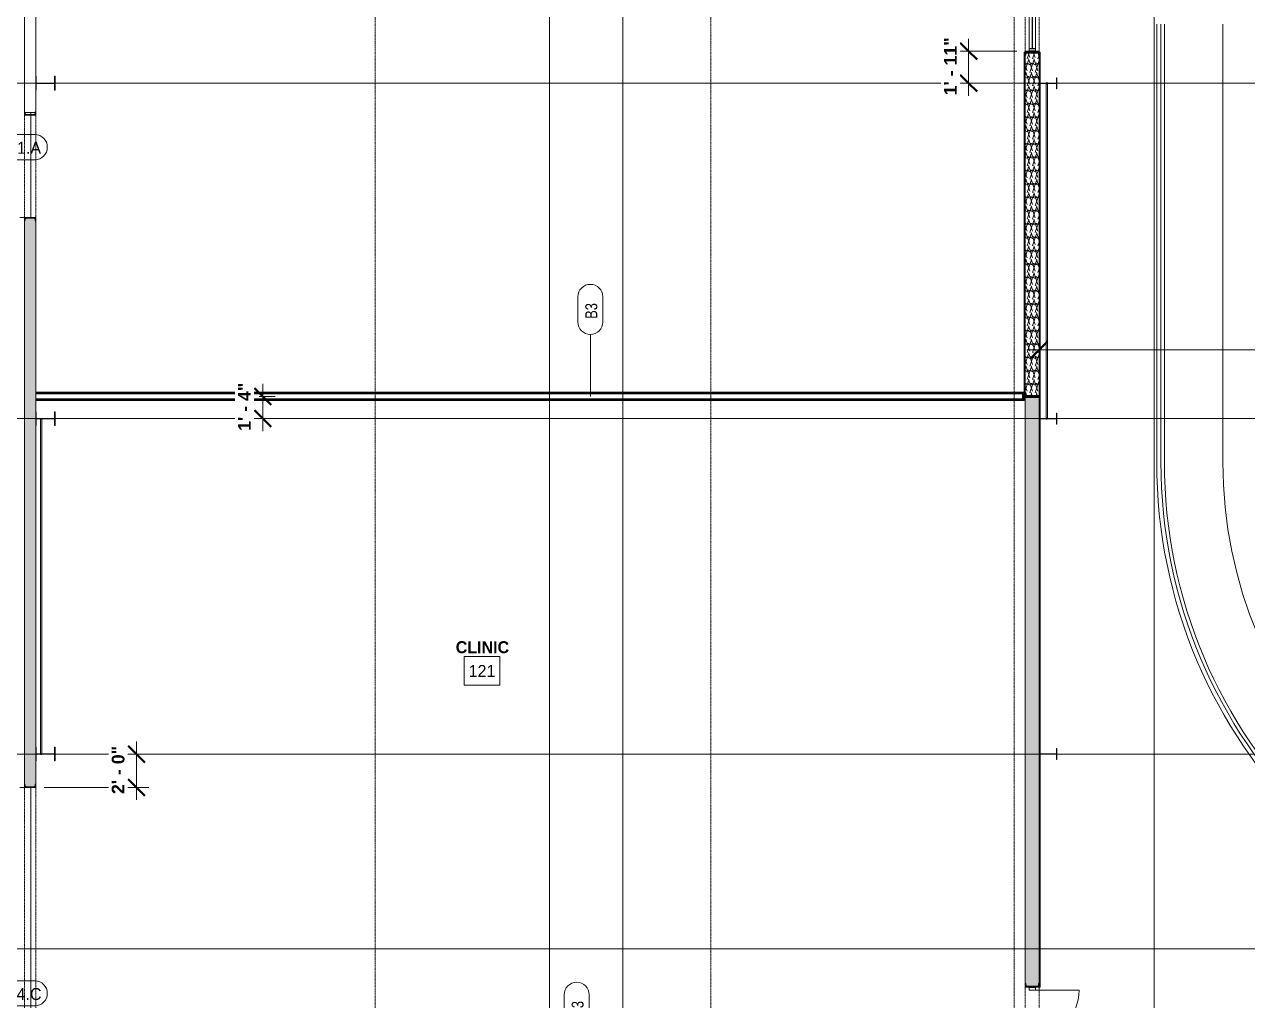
# Model space of a CAD drawing. Header units: inches. Extents: x 21592 to 24810, y -23179 to -20467.
# Drawn here: x 22062 to 22941, y -22286 to -21584 of the extents above; entities that cross this region are included whole.
import ezdxf

# ---------------------------------------------------------------- set-up
doc = ezdxf.new("R2010")
doc.units = ezdxf.units.IN
doc.header["$MEASUREMENT"] = 0
doc.linetypes.add('Grid Line 1_2_', pattern=[0.875, 0.5, -0.125, 0.125, -0.125])
for name, color, linetype, lineweight in [('A-ANNO-DIMS', 211, 'Continuous', 9), ('A-ANNO-DIMS-96', 211, 'Continuous', 9), ('A-AREA-IDEN', 2, 'Continuous', 9), ('A-DOOR', 31, 'Continuous', 20), ('A-DOOR-IDEN', 31, 'Continuous', 9), ('A-FLOR', 192, 'Continuous', 20), ('A-FLOR-HRAL', 11, 'Continuous', 20), ('A-FLOR-OTLN', 90, 'Continuous', 140), ('A-GLAZ-CURT', 52, 'Continuous', 20), ('A-GLAZ-CWMG', 51, 'Continuous', 20), ('A-WALL', 113, 'Continuous', 20), ('A-WALL-IDEN', 211, 'Continuous', 9), ('A-WALL-PATT', 111, 'Continuous', 50), ('G-ANNO-SYMB', 111, 'Continuous', 9), ('I-WALL', 2, 'Continuous', 20), ('L-SITE-WALL', 31, 'Continuous', 20), ('S-BEAM', 12, 'Continuous', 20), ('S-COLS', 52, 'Continuous', 20), ('S-GRID', 1, 'Continuous', 9)]:
    doc.layers.add(name, color=color, linetype=linetype, lineweight=lineweight)
doc.styles.add('Arial_B', font='arialbd.ttf', dxfattribs={"height": 9.132806})
doc.styles.add('Century Gothic', font='GOTHIC.TTF', dxfattribs={"height": 8.622671})
doc.styles.add('Century Gothic_1', font='GOTHIC.TTF', dxfattribs={"width": 0.8, "height": 8.622671})
doc.styles.add('Century Gothic_B', font='GOTHICB.TTF', dxfattribs={"height": 8.616719})
doc.dimstyles.new('OD_Dimension', dxfattribs={"dimscale": 12, "dimtxt": 9, "dimasz": 1, "dimexe": 0.75, "dimexo": 0.5, "dimgap": 0.5, "dimtad": 1, "dimdec": 3, "dimrnd": 0.125, "dimzin": 1, "dimdsep": 46, "dimlunit": 4, "dimtxsty": 'Arial_B', "dimblk1": 'OBLIQUE', "dimblk2": 'OBLIQUE', "dimsah": 1, "dimcen": 0.09, "dimdle": 0.75, "dimazin": 0, "dimtfac": 1, "dimtdec": 4, "dimtix": 1, "dimtmove": 0, "dimatfit": 3, "dimfxl": 1, "dimtvp": 1, "dimtfill": 1, "dimfrac": 2, "dimtolj": 1, "dimtzin": 0, "dimlwd": 13, "dimlwe": 13, "dimarcsym": 2})
doc.dimstyles.new('OD_Dimension_3', dxfattribs={"dimscale": 12, "dimtxt": 9, "dimasz": 1, "dimexe": 0.75, "dimexo": 0.5, "dimgap": 0.5, "dimtad": 1, "dimdec": 3, "dimrnd": 0.125, "dimzin": 1, "dimdsep": 46, "dimlunit": 4, "dimtxsty": 'Arial_B', "dimblk1": 'OBLIQUE', "dimblk2": 'OBLIQUE', "dimsah": 1, "dimcen": 0.09, "dimdle": 0.75, "dimazin": 0, "dimtfac": 1, "dimtdec": 4, "dimtix": 1, "dimtmove": 0, "dimatfit": 3, "dimfxl": 1, "dimtvp": 1, "dimtfill": 1, "dimfrac": 2, "dimtolj": 1, "dimtzin": 0, "dimlwd": 13, "dimlwe": 13, "dimarcsym": 2})
pattern_1 = [(45, (0, 0), (-9.503515, 9.503515), []), (45, (0, 14.4), (-9.503515, 9.503515), [])]
pattern_2 = [(161.57, (0.48, 0.48), (-3.839953776, -1.544e-05), [0, -27.322, 3.034, 0]), (18.43, (-0.48, 0.48), (-3.839953776, 1.544e-05), [0, -27.322, 3.034, 0]), (108.43, (0.48, 0.48), (1.919622, -9.60052459), [9.106, -21.25]), (71.57, (-0.48, 0.48), (1.919622, 9.60052459), [9.106, -21.25])]
pattern_3 = [(0, (0, 0), (30.72, 7.68), [1.267, -21.773, 1.267, -21.773, -122.88]), (0, (0, 0), (30.72, 7.68), [-46.08, 1.267, -44.813, 1.267, -21.773, -53.76]), (0, (0, 0), (30.72, 7.68), [-115.2, 1.267, -14.093, 1.267, -37.133]), (120, (11.52, 3.84), (-22.0110751, 22.7643004), [1.267, -21.773, 1.267, -21.773, -122.88]), (120, (11.52, 3.84), (-22.0110751, 22.7643004), [-46.08, 1.267, -44.813, 1.267, -21.773, -53.76]), (120, (11.52, 3.84), (-22.0110751, 22.7643004), [-115.2, 1.267, -14.093, 1.267, -37.133]), (240, (15.36, 19.2), (-8.7089249, -30.4443004), [1.267, -21.773, 1.267, -21.773, -122.88]), (240, (15.36, 19.2), (-8.7089249, -30.4443004), [-46.08, 1.267, -44.813, 1.267, -21.773, -53.76]), (240, (15.36, 19.2), (-8.7089249, -30.4443004), [-115.2, 1.267, -14.093, 1.267, -37.133])]

# ---------------------------------------------------------------- blocks, each defined once
blk = doc.blocks.new('Struct_Xcel_Sports Complex_rvt-1-Enlarged First Floor Plan _West_')
at = {"layer": 'A-FLOR', "color": 43, "lineweight": 13}
for p, q in [((22066.14, -21648.87), (22066.14, -21647.23)), ((22066.14, -21722.93), (22066.14, -21649.18)), ((22066.14, -22342.74), (22066.14, -22132.8))]:
    blk.add_line(p, q, dxfattribs=at)
at = {"layer": 'L-SITE-WALL', "color": 43, "lineweight": 13}
for p, q in [((22066.14, -21647.23), (22066.14, -21648.87)), ((22066.14, -21649.18), (22066.14, -21722.93)), ((22066.14, -22132.8), (22066.14, -22342.74))]:
    blk.add_line(p, q, dxfattribs=at)
blk = doc.blocks.new('Top Rail Type - Top Rail_Internal_-939601-Enlarged First Floor Plan _West_')
at = {"layer": 'A-FLOR-HRAL', "color": 43, "lineweight": 13}
for p, q in [((22875.87, -21898.78), (22875.87, -21583.81)), ((22878.91, -21898.78), (22878.91, -21583.81))]:
    blk.add_line(p, q, dxfattribs=at)
for radius in [365.52, 362.48]:
    blk.add_arc((23241.39, -21898.78), radius, 180, 270, dxfattribs=at)
blk = doc.blocks.new('Girt_C - 8_D-1405510-Enlarged First Floor Plan _West_')
at = {"layer": 'S-BEAM', "color": 43, "lineweight": 13}
for p, q in [((22061.64, -21143.68), (22061.64, -21646.84)), ((22069.64, -21380.05), (22069.64, -21148.8)), ((22069.64, -21621.3), (22069.64, -21390.05)), ((22069.64, -21646.84), (22069.64, -21631.3)), ((22069.25, -21647.23), (22062.03, -21647.23))]:
    blk.add_line(p, q, dxfattribs=at)
blk = doc.blocks.new('Door_Single_Storefront - one-1371407-Enlarged First Floor Plan _West_')
at = {"layer": 'A-DOOR', "color": 43, "lineweight": 13}
blk.add_line((-17.21875, 34.4375), (-17.21875, 0), dxfattribs=at)
blk.add_arc((-17.21875, 0), 34.4375, 360, 90, dxfattribs=at)
blk = doc.blocks.new('Rectangular Mullion - Interior 1_75_ x 4_5_-1220297-Enlarged First Floor Plan _West_')
at = {"layer": 'A-GLAZ-CWMG', "color": 7}
for p, q in [((-1.75, 3), (0, 3)), ((-1.75, -1.5), (-1.75, 3)), ((0, 3), (0, -1.5)), ((0, -1.5), (-1.75, -1.5))]:
    blk.add_line(p, q, dxfattribs=at)
blk = doc.blocks.new('Round Bar - 1_-1251515-Enlarged First Floor Plan _West_')
at = {"layer": 'S-BEAM', "color": 43, "lineweight": 13}
for p, q in [((22796.27, -21748.18), (22796.27, -21867.56)), ((22797.27, -21867.56), (22797.27, -21748.18))]:
    blk.add_line(p, q, dxfattribs=at)
for start_param, end_param in [(0, 3.141593), (3.141593, 6.283185)]:
    blk.add_ellipse((22796.77, -21867.56), major_axis=(0.5, 0), ratio=0.829527, start_param=start_param, end_param=end_param, dxfattribs=at)
blk = doc.blocks.new('Round Bar - 1_-1251605-Enlarged First Floor Plan _West_')
at = {"layer": 'S-BEAM', "color": 43, "lineweight": 13}
for p, q in [((22796.27, -21626.3), (22796.27, -21749.02)), ((22797.27, -21749.02), (22797.27, -21626.3))]:
    blk.add_line(p, q, dxfattribs=at)
for start_param, end_param in [(0, 3.141593), (3.141593, 6.283185)]:
    blk.add_ellipse((22796.77, -21626.3), major_axis=(0.5, 0), ratio=0.836579, start_param=start_param, end_param=end_param, dxfattribs=at)
blk = doc.blocks.new('Round Bar - 1_-1267021-Enlarged First Floor Plan _West_')
at = {"layer": 'S-BEAM', "color": 43, "lineweight": 13}
for p, q in [((22073.14, -21867.69), (22073.14, -21988.94)), ((22074.14, -21988.94), (22074.14, -21867.69))]:
    blk.add_line(p, q, dxfattribs=at)
for centre, start_param, end_param in [((22073.64, -21867.69), 0, 3.141593), ((22073.64, -21867.69), 3.141593, 6.283185), ((22073.64, -22108.84), 3.616844, 5.733719)]:
    blk.add_ellipse(centre, major_axis=(0.5, 0), ratio=0.507473, start_param=start_param, end_param=end_param, dxfattribs=at)
blk = doc.blocks.new('Round Bar - 1_-1267063-Enlarged First Floor Plan _West_')
at = {"layer": 'S-BEAM', "color": 43, "lineweight": 13}
for p, q in [((22073.14, -21987.55), (22073.14, -22108.8)), ((22074.14, -22108.8), (22074.14, -21987.55))]:
    blk.add_line(p, q, dxfattribs=at)
for centre, start_param, end_param in [((22073.64, -21867.65), 1.451587, 1.690005), ((22073.64, -22108.8), 0, 3.141593), ((22073.64, -22108.8), 3.141593, 6.283185)]:
    blk.add_ellipse(centre, major_axis=(0.5, 0), ratio=0.507473, start_param=start_param, end_param=end_param, dxfattribs=at)
blk = doc.blocks.new('System Panel - Interior Glazing-1220293-Enlarged First Floor Plan _West_')
at = {"layer": 'A-GLAZ-CURT', "color": 7}
for p, q in [((17.21875, -0.5625), (-17.21875, -0.5625)), ((-17.21875, -0.5625), (-17.21875, -0.9375)), ((-17.21875, -0.9375), (17.21875, -0.9375)), ((17.21875, -0.9375), (17.21875, -0.5625))]:
    blk.add_line(p, q, dxfattribs=at)
blk = doc.blocks.new('Rectangular Mullion - Interior 1_75_ x 4_5_-1179494-Enlarged First Floor Plan _West_')
at = {"layer": 'A-GLAZ-CWMG', "color": 43, "lineweight": 13}
for p, q in [((24208.58, -22362.3), (24243.02, -22362.3)), ((24208.58, -22366.8), (24243.02, -22366.8))]:
    blk.add_line(p, q, dxfattribs=at)
blk = doc.blocks.new('Rectangular Mullion - Interior 1_75_ x 4_5_-1220290-Enlarged First Floor Plan _West_')
at = {"layer": 'A-GLAZ-CWMG', "color": 7}
for p, q in [((-0.875, 3), (0.875, 3)), ((-0.875, -1.5), (-0.875, 3)), ((0.875, 3), (0.875, -1.5)), ((0.875, -1.5), (-0.875, -1.5))]:
    blk.add_line(p, q, dxfattribs=at)
blk = doc.blocks.new('Rectangular Mullion - Interior 1_75_ x 4_5_-1869799-Enlarged First Floor Plan _West_')
at = {"layer": 'A-GLAZ-CWMG', "color": 7}
for p, q in [((0, 3), (-1.75, 3)), ((-1.75, 3), (-1.75, -1.5)), ((0, -1.5), (0, 3)), ((-1.75, -1.5), (0, -1.5))]:
    blk.add_line(p, q, dxfattribs=at)
blk = doc.blocks.new('Door Tag - Door Tag-4658-Enlarged First Floor Plan _West_')
at = {"layer": 'A-DOOR-IDEN', "color": 153}
for p, q in [((-0.109375, 0.09375), (0.109375, 0.09375)), ((-0.109375, -0.09375), (0.109375, -0.09375))]:
    blk.add_line(p, q, dxfattribs=at)
for centre, start, end in [((-0.109375, 0), 90, 270), ((0.109375, 0), 270, 90)]:
    blk.add_arc(centre, 0.09375, start, end, dxfattribs=at)
blk = doc.blocks.new('DIMBLOCK47-Enlarged First Floor Plan _West_')
at = {"layer": 'A-ANNO-DIMS-96', "lineweight": 50}
for p, q in [((22791.39, -21818), (22797.39, -21812)), ((23282.41, -21818), (23288.41, -21812)), ((22791.39, -21818), (22785.39, -21824)), ((23282.41, -21818), (23276.41, -21824))]:
    blk.add_line(p, q, dxfattribs=at)
at = {"layer": 'A-ANNO-DIMS-96', "lineweight": 13}
for p, q in [((22782.39, -21818), (23282.41, -21818)), ((22791.39, -21815.52), (22791.39, -21827)), ((22791.39, -21818), (22791.39, -21815.52)), ((23282.41, -21815.52), (23282.41, -21827)), ((23282.41, -21818), (23282.41, -21815.52))]:
    blk.add_line(p, q, dxfattribs=at)
at = {"layer": 'A-ANNO-DIMS-96', "color": 0, "lineweight": 13, "insert": (23013.25, -21800.3), "char_height": 9.133, "width": 56.7429, "attachment_point": 1, "line_spacing_factor": 0.938532, "style": 'Arial_B', "bg_fill": 3, "box_fill_scale": 1.25, "bg_fill_color": 0, "bg_fill_transparency": 0}
blk.add_mtext('40\' - 11"', dxfattribs=at)
blk = doc.blocks.new('_Oblique')
at = {"color": 0, "linetype": 'ByBlock', "lineweight": -2}
blk.add_line((-0.5, -0.5), (0.5, 0.5), dxfattribs=at)
blk = doc.blocks.new('Wall Tag - 1_4_-1369832-Enlarged First Floor Plan _West_')
at = {"layer": 'A-WALL-IDEN', "color": 153}
for p, q in [((-0.0822, 0.0968), (0.1053, 0.0968)), ((0.1053, 0.0968), (-0.0822, 0.0968)), ((-0.0822, -0.0907), (0.1053, -0.0907)), ((-0.0822, -0.0907), (0.1053, -0.0907))]:
    blk.add_line(p, q, dxfattribs=at)
for centre, start, end in [((-0.0822, 0.0031), 90, 270), ((-0.0822, 0.0031), 90, 270), ((0.1053, 0.0031), 270, 90), ((0.1053, 0.0031), 270, 90)]:
    blk.add_arc(centre, 0.0937, start, end, dxfattribs=at)
blk = doc.blocks.new('DIMBLOCK62-Enlarged First Floor Plan _West_')
at = {"layer": 'A-ANNO-DIMS-96', "lineweight": 50}
for p, q in [((22232.92, -21851.55), (22226.92, -21845.55)), ((22232.92, -21851.55), (22238.92, -21857.55)), ((22232.92, -21867.55), (22226.92, -21861.55)), ((22232.92, -21867.55), (22238.92, -21873.55))]:
    blk.add_line(p, q, dxfattribs=at)
at = {"layer": 'A-ANNO-DIMS-96', "lineweight": 13}
for p, q in [((22232.92, -21876.55), (22232.92, -21842.55)), ((22230.44, -21851.55), (22241.92, -21851.55)), ((22232.92, -21851.55), (22230.44, -21851.55)), ((22230.44, -21867.55), (22241.92, -21867.55)), ((22232.92, -21867.55), (22230.44, -21867.55))]:
    blk.add_line(p, q, dxfattribs=at)
at = {"layer": 'A-ANNO-DIMS-96', "color": 0, "lineweight": 13, "insert": (22215.22, -21876.34), "char_height": 9.133, "width": 40.2857, "attachment_point": 1, "rotation": 90, "line_spacing_factor": 0.938532, "style": 'Arial_B', "bg_fill": 3, "box_fill_scale": 1.25, "bg_fill_color": 0, "bg_fill_transparency": 0}
blk.add_mtext('1\' - 4"', dxfattribs=at)
blk = doc.blocks.new('DIMBLOCK65-Enlarged First Floor Plan _West_')
at = {"layer": 'A-ANNO-DIMS-96', "lineweight": 50}
for p, q in [((22142.05, -22108.8), (22136.05, -22102.8)), ((22142.05, -22108.8), (22148.05, -22114.8)), ((22142.05, -22132.8), (22136.05, -22126.8)), ((22142.05, -22132.8), (22148.05, -22138.8))]:
    blk.add_line(p, q, dxfattribs=at)
at = {"layer": 'A-ANNO-DIMS-96', "lineweight": 13}
for p, q in [((22142.05, -22141.8), (22142.05, -22099.8)), ((22139.56, -22108.8), (22151.05, -22108.8)), ((22142.05, -22108.8), (22139.56, -22108.8)), ((22075.64, -22132.8), (22151.05, -22132.8)), ((22142.05, -22132.8), (22075.64, -22132.8))]:
    blk.add_line(p, q, dxfattribs=at)
at = {"layer": 'A-ANNO-DIMS-96', "color": 0, "lineweight": 13, "insert": (22124.35, -22137.59), "char_height": 9.133, "width": 40.2857, "attachment_point": 1, "rotation": 90, "line_spacing_factor": 0.938532, "style": 'Arial_B', "bg_fill": 3, "box_fill_scale": 1.25, "bg_fill_color": 0, "bg_fill_transparency": 0}
blk.add_mtext('2\' - 0"', dxfattribs=at)
blk = doc.blocks.new('DIMBLOCK66-Enlarged First Floor Plan _West_')
at = {"layer": 'A-ANNO-DIMS-96', "lineweight": 13}
for p, q in [((22740.64, -21594.3), (22740.64, -21635.3)), ((22775.39, -21603.3), (22731.64, -21603.3)), ((22740.64, -21603.3), (22775.39, -21603.3)), ((22743.13, -21626.3), (22731.64, -21626.3)), ((22740.64, -21626.3), (22743.13, -21626.3))]:
    blk.add_line(p, q, dxfattribs=at)
at = {"layer": 'A-ANNO-DIMS-96', "lineweight": 50}
for p, q in [((22740.64, -21603.3), (22734.64, -21597.3)), ((22740.64, -21603.3), (22746.64, -21609.3)), ((22740.64, -21626.3), (22734.64, -21620.3)), ((22740.64, -21626.3), (22746.64, -21632.3))]:
    blk.add_line(p, q, dxfattribs=at)
at = {"layer": 'A-ANNO-DIMS-96', "color": 0, "lineweight": 13, "insert": (22722.94, -21635.02), "char_height": 9.133, "width": 48.5143, "attachment_point": 1, "rotation": 90, "line_spacing_factor": 0.938532, "style": 'Arial_B', "bg_fill": 3, "box_fill_scale": 1.25, "bg_fill_color": 0, "bg_fill_transparency": 0}
blk.add_mtext('1\' - 11"', dxfattribs=at)

msp = doc.modelspace()

# ---------------------------------------------------------------- hatches: boundary and pattern name
at = {"layer": 'A-WALL-PATT', "lineweight": 9}
h = msp.add_hatch(dxfattribs=at)
h.set_pattern_fill('FP_7', color=8, style=0, pattern_type=2)
h.set_pattern_definition(pattern_2)
h.paths.add_polyline_path([(22781.3892, -21850.8028), (22791.3892, -21850.8028), (22791.3892, -21604.6698), (22781.3892, -21604.6698), (22781.3892, -21833.2442)], flags=0)
h = msp.add_hatch(dxfattribs=at)
h.set_pattern_fill('FP_9', color=8, style=0, pattern_type=2)
h.set_pattern_definition([(0, (0, 0), (15.36, 3.84), [1.267, -10.253, 1.267, -10.253, -61.44]), (0, (0, 0), (15.36, 3.84), [-23.04, 1.267, -21.773, 1.267, -10.253, -26.88]), (0, (0, 0), (15.36, 3.84), [-57.6, 1.267, -6.413, 1.267, -17.933]), (120, (5.76, 1.92), (-11.00553755, 11.3821502), [1.267, -10.253, 1.267, -10.253, -61.44]), (120, (5.76, 1.92), (-11.00553755, 11.3821502), [-23.04, 1.267, -21.773, 1.267, -10.253, -26.88]), (120, (5.76, 1.92), (-11.00553755, 11.3821502), [-57.6, 1.267, -6.413, 1.267, -17.933]), (240, (7.68, 9.6), (-4.35446245, -15.2221502), [1.267, -10.253, 1.267, -10.253, -61.44]), (240, (7.68, 9.6), (-4.35446245, -15.2221502), [-23.04, 1.267, -21.773, 1.267, -10.253, -26.88]), (240, (7.68, 9.6), (-4.35446245, -15.2221502), [-57.6, 1.267, -6.413, 1.267, -17.933])])
h.paths.add_polyline_path([(22061.1402, -22132.8028), (22061.6402, -22132.8028), (22061.6402, -21722.9278), (22061.1402, -21722.9278), (22061.1402, -22123.737)], flags=0)
h = msp.add_hatch(dxfattribs=at)
h.set_pattern_fill('FP_7', color=8, style=0, pattern_type=2)
h.set_pattern_definition(pattern_2)
h.paths.add_polyline_path([(22069.6402, -22132.8028), (22069.6402, -21722.9278), (22061.6402, -21722.9278), (22061.6402, -22132.8028)], flags=0)
h = msp.add_hatch(dxfattribs=at)
h.set_pattern_fill('FP_11', color=8, style=0, pattern_type=2)
h.set_pattern_definition(pattern_3)
h.paths.add_polyline_path([(22780.0142, -21849.1778), (22780.6392, -21849.1778), (22780.6392, -21848.5528), (22069.6402, -21848.5528), (22069.6402, -21849.1778), (22755.7471, -21849.1778)], flags=0)
h = msp.add_hatch(dxfattribs=at)
h.set_pattern_fill('FP_11', color=8, style=0, pattern_type=2)
h.set_pattern_definition(pattern_3)
h.paths.add_polyline_path([(22780.6392, -21854.5528), (22780.6392, -21849.1778), (22780.0142, -21849.1778), (22780.0142, -21853.9278), (22069.6402, -21853.9278), (22069.6402, -21854.5528), (22755.7471, -21854.5528)], flags=0)
h = msp.add_hatch(dxfattribs=at)
h.set_pattern_fill('FP_11', color=8, style=0, pattern_type=2)
h.set_pattern_definition(pattern_3)
h.paths.add_polyline_path([(22779.3892, -21849.8028), (22780.0142, -21849.8028), (22780.0142, -21849.1778), (22069.6402, -21849.1778), (22069.6402, -21849.8028), (22755.7471, -21849.8028)], flags=0)
h = msp.add_hatch(dxfattribs=at)
h.set_pattern_fill('FP_11', color=8, style=0, pattern_type=2)
h.set_pattern_definition(pattern_3)
h.paths.add_polyline_path([(22780.0142, -21853.9278), (22780.0142, -21849.8028), (22779.3892, -21849.8028), (22779.3892, -21853.3028), (22069.6402, -21853.3028), (22069.6402, -21853.9278), (22755.7471, -21853.9278)], flags=0)
h = msp.add_hatch(dxfattribs=at)
h.set_pattern_fill('FP_7', color=8, style=0, pattern_type=2)
h.set_pattern_definition(pattern_2)
h.paths.add_polyline_path([(22791.3892, -22359.5528), (22791.3892, -22351.3028), (22781.3892, -22351.3028), (22781.3892, -22359.5528)], flags=0)
h.paths.add_polyline_path([(22781.3892, -22275.8028), (22791.3892, -22275.8028), (22791.3892, -21852.3028), (22781.3892, -21852.3028), (22781.3892, -22259.3003)], flags=0)
at = {"layer": 'S-COLS', "lineweight": 9}
h = msp.add_hatch(dxfattribs=at)
h.set_pattern_fill('FP_6', color=8, style=0, pattern_type=2)
h.set_pattern_definition(pattern_1)
h.paths.add_polyline_path([(22781.3892, -21606.1928), (22781.6975, -21606.0651), (22781.8252, -21605.7568), (22782.1306, -21603.8288), (22790.6479, -21603.8288), (22790.9532, -21605.7568), (22791.0809, -21606.0651), (22791.3892, -21606.1928), (22791.3892, -21603.3028), (22781.3892, -21603.3028)], flags=0)
h = msp.add_hatch(dxfattribs=at)
h.set_pattern_fill('FP_6', color=8, style=0, pattern_type=2)
h.set_pattern_definition(pattern_1)
h.paths.add_polyline_path([(22083.2066, -21631.3028), (22083.6402, -21631.3028), (22083.6402, -21621.3028), (22083.2066, -21621.3028), (22083.2066, -21625.4669), (22083.0041, -21625.9558), (22082.5152, -21626.1583), (22070.7652, -21626.1583), (22070.2763, -21625.9558), (22070.0738, -21625.4669), (22070.0738, -21621.3028), (22069.6402, -21621.3028), (22069.6402, -21631.3028), (22070.0738, -21631.3028), (22070.0738, -21627.1387), (22070.2763, -21626.6498), (22070.7652, -21626.4473), (22082.5152, -21626.4473), (22083.0041, -21626.6498), (22083.2066, -21627.1387)], flags=0)
h = msp.add_hatch(dxfattribs=at)
h.set_pattern_fill('FP_6', color=8, style=0, pattern_type=2)
h.set_pattern_definition(pattern_1)
h.paths.add_polyline_path([(22791.8238, -21630.3028), (22791.8238, -21627.1387), (22792.0263, -21626.6498), (22792.5152, -21626.4473), (22796.2652, -21626.4473), (22796.2829, -21626.262), (22796.3342, -21626.1583), (22792.5152, -21626.1583), (22792.0263, -21625.9558), (22791.8238, -21625.4669), (22791.8238, -21622.3028), (22791.3902, -21622.3028), (22791.3902, -21630.3028)], flags=0)
h.paths.add_polyline_path([(22803.7066, -21630.3028), (22804.1402, -21630.3028), (22804.1402, -21622.3028), (22803.7066, -21622.3028), (22803.7066, -21625.4669), (22803.5041, -21625.9558), (22803.0152, -21626.1583), (22797.1962, -21626.1583), (22797.2652, -21626.3716), (22797.2652, -21626.4473), (22803.0152, -21626.4473), (22803.5041, -21626.6498), (22803.7066, -21627.1387), (22803.7066, -21629.8992)], flags=0)
h = msp.add_hatch(dxfattribs=at)
h.set_pattern_fill('FP_6', color=8, style=0, pattern_type=2)
h.set_pattern_definition(pattern_1)
h.paths.add_polyline_path([(22069.6402, -21649.1778), (22069.6402, -21646.8378), (22069.3645, -21646.952), (22069.2502, -21647.2278), (22068.9894, -21648.8748), (22062.2911, -21648.8748), (22062.0302, -21647.2278), (22061.916, -21646.952), (22061.6402, -21646.8378), (22061.6402, -21649.1778)], flags=0)
h = msp.add_hatch(dxfattribs=at)
h.set_pattern_fill('FP_6', color=8, style=0, pattern_type=2)
h.set_pattern_definition(pattern_1)
h.paths.add_polyline_path([(22061.6402, -21725.2678), (22061.916, -21725.1536), (22062.0302, -21724.8778), (22062.2911, -21723.2308), (22068.9894, -21723.2308), (22069.2502, -21724.8778), (22069.3645, -21725.1536), (22069.6402, -21725.2678), (22069.6402, -21722.9278), (22061.6402, -21722.9278)], flags=0)
h = msp.add_hatch(dxfattribs=at)
h.set_pattern_fill('FP_6', color=8, style=0, pattern_type=2)
h.set_pattern_definition(pattern_1)
h.paths.add_polyline_path([(22070.0738, -21872.5528), (22070.0738, -21868.3887), (22070.2763, -21867.8998), (22070.7652, -21867.6973), (22073.1695, -21867.6577), (22073.2867, -21867.5141), (22073.6402, -21867.4398), (22073.9938, -21867.5141), (22074.1434, -21867.6973), (22082.5152, -21867.6973), (22083.0041, -21867.8998), (22083.2066, -21868.3887), (22083.2066, -21872.5528), (22083.6402, -21872.5528), (22083.6402, -21862.5528), (22083.2066, -21862.5528), (22083.2066, -21866.7169), (22083.0041, -21867.2058), (22082.5152, -21867.4083), (22070.7652, -21867.4083), (22070.2763, -21867.2058), (22070.0738, -21866.7169), (22070.0738, -21862.5528), (22069.6402, -21862.5528), (22069.6402, -21872.5528)], flags=0)
h = msp.add_hatch(dxfattribs=at)
h.set_pattern_fill('FP_6', color=8, style=0, pattern_type=2)
h.set_pattern_definition(pattern_1)
h.paths.add_polyline_path([(22804.1402, -21871.5528), (22804.1402, -21863.5528), (22803.7066, -21863.5528), (22803.7066, -21866.7169), (22803.5041, -21867.2058), (22803.0152, -21867.4083), (22797.2652, -21867.4083), (22797.2286, -21867.6337), (22797.2286, -21867.6973), (22803.0152, -21867.6973), (22803.5041, -21867.8998), (22803.7066, -21868.3887), (22803.7066, -21871.5528)], flags=0)
h.paths.add_polyline_path([(22791.3902, -21871.5528), (22791.8238, -21871.5528), (22791.8238, -21868.3887), (22792.0263, -21867.8998), (22792.5152, -21867.6973), (22796.3336, -21867.6973), (22796.2652, -21867.4871), (22796.2652, -21867.4083), (22792.5152, -21867.4083), (22792.0263, -21867.2058), (22791.8238, -21866.7169), (22791.8238, -21863.5528), (22791.3902, -21863.5528)], flags=0)
h = msp.add_hatch(dxfattribs=at)
h.set_pattern_fill('FP_6', color=8, style=0, pattern_type=2)
h.set_pattern_definition(pattern_1)
h.paths.add_polyline_path([(22070.0738, -22113.8028), (22070.0738, -22109.6387), (22070.2763, -22109.1498), (22070.7652, -22108.9473), (22073.2637, -22108.9473), (22073.1402, -22108.7602), (22073.1402, -22108.6583), (22070.7652, -22108.6583), (22070.2763, -22108.4558), (22070.0738, -22107.9669), (22070.0738, -22103.8028), (22069.6402, -22103.8028), (22069.6402, -22113.8028)], flags=0)
h.paths.add_polyline_path([(22083.2066, -22113.8028), (22083.6402, -22113.8028), (22083.6402, -22103.8028), (22083.2066, -22103.8028), (22083.2066, -22107.9669), (22083.0041, -22108.4558), (22082.5152, -22108.6583), (22074.1402, -22108.6583), (22074.111, -22108.8318), (22074.067, -22108.9473), (22082.5152, -22108.9473), (22083.0041, -22109.1498), (22083.2066, -22109.6387)], flags=0)
h = msp.add_hatch(dxfattribs=at)
h.set_pattern_fill('FP_6', color=8, style=0, pattern_type=2)
h.set_pattern_definition(pattern_1)
h.paths.add_polyline_path([(22804.1402, -22112.8028), (22804.1402, -22104.8028), (22803.7066, -22104.8028), (22803.7066, -22107.9669), (22803.5041, -22108.4558), (22803.0152, -22108.6583), (22792.5152, -22108.6583), (22792.0263, -22108.4558), (22791.8238, -22107.9669), (22791.8238, -22104.8028), (22791.3902, -22104.8028), (22791.3902, -22112.8028), (22791.8238, -22112.8028), (22791.8238, -22109.6387), (22792.0263, -22109.1498), (22792.5152, -22108.9473), (22803.0152, -22108.9473), (22803.5041, -22109.1498), (22803.7066, -22109.6387), (22803.7066, -22112.8028)], flags=0)
h = msp.add_hatch(dxfattribs=at)
h.set_pattern_fill('FP_6', color=8, style=0, pattern_type=2)
h.set_pattern_definition(pattern_1)
h.paths.add_polyline_path([(22069.6402, -22132.8028), (22069.6402, -22130.4628), (22069.3645, -22130.577), (22069.2502, -22130.8528), (22068.9894, -22132.4998), (22062.2911, -22132.4998), (22062.0302, -22130.8528), (22061.916, -22130.577), (22061.6402, -22130.4628), (22061.6402, -22132.8028)], flags=0)
h = msp.add_hatch(dxfattribs=at)
h.set_pattern_fill('FP_6', color=8, style=0, pattern_type=2)
h.set_pattern_definition(pattern_1)
h.paths.add_polyline_path([(22791.3892, -22276.5528), (22791.3892, -22273.6628), (22791.0809, -22273.7905), (22790.9532, -22274.0988), (22790.6479, -22276.0268), (22782.1306, -22276.0268), (22781.8252, -22274.0988), (22781.6975, -22273.7905), (22781.3892, -22273.6628), (22781.3892, -22276.5528)], flags=0)

# ---------------------------------------------------------------- linework, layer by layer
at = {"layer": 'A-AREA-IDEN', "flags": 128}
msp.add_lwpolyline([(22377.8052, -22038.6653), (22377.8052, -22059.2368), (22403.5152, -22059.2368), (22403.5152, -22038.6653)], close=True, dxfattribs=at)
at = {"layer": 'A-FLOR', "color": 43, "lineweight": 13}
msp.add_line((22881.3892, -21583.8101), (22881.3892, -21898.78), dxfattribs=at)
msp.add_arc((23241.3892, -21898.78), 360, 180, 270, dxfattribs=at)
at = {"layer": 'A-FLOR-OTLN', "color": 43, "lineweight": 13}
msp.add_line((22923.3892, -21898.78), (22923.3892, -21583.8101), dxfattribs=at)
for radius in [360, 318]:
    msp.add_arc((23241.3892, -21898.78), radius, 180, 270, dxfattribs=at)
at = {"layer": 'A-WALL', "color": 7}
for p, q in [((22791.3892, -21604.6698), (22781.3892, -21604.6698)), ((22781.3892, -21604.6698), (22781.3892, -21850.8028)), ((22791.3892, -21604.6698), (22791.3892, -21850.8028)), ((22069.6402, -21722.9278), (22058.3277, -21722.9278)), ((22061.6402, -21722.9278), (22061.6402, -22132.8028)), ((22069.6402, -22132.8028), (22069.6402, -21722.9278)), ((22069.6402, -21849.1778), (22780.0142, -21849.1778)), ((22069.6402, -21849.8028), (22779.3892, -21849.8028)), ((22779.3892, -21849.8028), (22779.3892, -21853.3028)), ((22780.0142, -21849.1778), (22780.0142, -21853.9278)), ((22069.6402, -21853.3028), (22779.3892, -21853.3028)), ((22069.6402, -21853.9278), (22780.0142, -21853.9278)), ((22781.3892, -21850.8028), (22791.3892, -21850.8028)), ((22791.3892, -21852.3028), (22781.3892, -21852.3028)), ((22791.3892, -21852.3028), (22791.3892, -22275.8028)), ((22058.3277, -22132.8028), (22069.6402, -22132.8028)), ((22781.3892, -22275.8028), (22791.3892, -22275.8028))]:
    msp.add_line(p, q, dxfattribs=at)
at = {"layer": 'A-WALL-IDEN', "color": 153}
msp.add_line((22468.5727, -21851.5528), (22468.5727, -21806.9481), dxfattribs=at)
at = {"layer": 'G-ANNO-SYMB'}
for p, q in [((22491.854, -20695.6113), (22491.854, -23040.6554)), ((22439.1736, -20818.0821), (22439.1736, -23039.3868)), ((22874.1556, -21010.0849), (22874.1556, -23129.8711)), ((24577.9829, -22248.8331), (22003.8942, -22248.8331))]:
    msp.add_line(p, q, dxfattribs=at)
at = {"layer": 'I-WALL', "color": 7}
for p, q in [((22792.1392, -21603.9198), (22780.6392, -21603.9198)), ((22780.6392, -21603.9198), (22780.6392, -21851.5528)), ((22792.1392, -22276.5528), (22792.1392, -21603.9198)), ((22780.6392, -21848.5528), (22069.6402, -21848.5528)), ((22780.6392, -21854.5528), (22780.6392, -21848.5528)), ((22069.6402, -21854.5528), (22780.6392, -21854.5528)), ((22780.6392, -21851.5528), (22792.1392, -21851.5528)), ((22781.3892, -21851.5528), (22781.3892, -22276.5528)), ((22781.3892, -22276.5528), (22792.1392, -22276.5528))]:
    msp.add_line(p, q, dxfattribs=at)
at = {"layer": 'S-COLS', "color": 7}
for p, q in [((22791.3892, -21603.3028), (22781.3892, -21603.3028)), ((22781.3892, -21603.3028), (22781.3892, -21606.1928)), ((22791.3892, -21606.1928), (22791.3892, -21603.3028)), ((22781.8252, -21605.7568), (22782.1306, -21603.8288)), ((22782.1306, -21603.8288), (22790.6479, -21603.8288)), ((22790.6479, -21603.8288), (22790.9532, -21605.7568)), ((22070.0738, -21621.3028), (22069.6402, -21621.3028)), ((22069.6402, -21621.3028), (22069.6402, -21631.3028)), ((22070.0738, -21625.4669), (22070.0738, -21621.3028)), ((22070.0738, -21631.3028), (22070.0738, -21627.1387)), ((22082.5152, -21626.1583), (22070.7652, -21626.1583)), ((22070.7652, -21626.4473), (22082.5152, -21626.4473)), ((22083.6402, -21621.3028), (22083.2066, -21621.3028)), ((22083.2066, -21621.3028), (22083.2066, -21625.4669)), ((22083.2066, -21627.1387), (22083.2066, -21631.3028)), ((22083.6402, -21631.3028), (22083.6402, -21621.3028)), ((22791.8238, -21622.3028), (22791.3902, -21622.3028)), ((22791.3902, -21622.3028), (22791.3902, -21630.3028)), ((22791.8238, -21625.4669), (22791.8238, -21622.3028)), ((22791.8238, -21630.3028), (22791.8238, -21627.1387)), ((22796.3342, -21626.1583), (22792.5152, -21626.1583)), ((22792.5152, -21626.4473), (22796.2652, -21626.4473)), ((22803.0152, -21626.1583), (22797.1962, -21626.1583)), ((22797.2652, -21626.4473), (22803.0152, -21626.4473)), ((22804.1402, -21622.3028), (22803.7066, -21622.3028)), ((22803.7066, -21622.3028), (22803.7066, -21625.4669)), ((22803.7066, -21627.1387), (22803.7066, -21630.3028)), ((22804.1402, -21630.3028), (22804.1402, -21622.3028)), ((22069.6402, -21631.3028), (22070.0738, -21631.3028)), ((22083.2066, -21631.3028), (22083.6402, -21631.3028)), ((22791.3902, -21630.3028), (22791.8238, -21630.3028)), ((22803.7066, -21630.3028), (22804.1402, -21630.3028)), ((22061.6402, -21646.8378), (22061.6402, -21649.1778)), ((22062.2911, -21648.8748), (22062.0302, -21647.2278)), ((22069.2502, -21647.2278), (22068.9894, -21648.8748)), ((22069.6402, -21649.1778), (22069.6402, -21646.8378)), ((22061.6402, -21649.1778), (22069.6402, -21649.1778)), ((22068.9894, -21648.8748), (22062.2911, -21648.8748)), ((22069.6402, -21722.9278), (22061.6402, -21722.9278)), ((22061.6402, -21722.9278), (22061.6402, -21725.2678)), ((22062.0302, -21724.8778), (22062.2911, -21723.2308)), ((22062.2911, -21723.2308), (22068.9894, -21723.2308)), ((22068.9894, -21723.2308), (22069.2502, -21724.8778)), ((22069.6402, -21725.2678), (22069.6402, -21722.9278)), ((22070.0738, -21862.5528), (22069.6402, -21862.5528)), ((22069.6402, -21862.5528), (22069.6402, -21872.5528)), ((22070.0738, -21866.7169), (22070.0738, -21862.5528)), ((22082.5152, -21867.4083), (22070.7652, -21867.4083)), ((22083.6402, -21862.5528), (22083.2066, -21862.5528)), ((22083.2066, -21862.5528), (22083.2066, -21866.7169)), ((22083.6402, -21872.5528), (22083.6402, -21862.5528)), ((22791.8238, -21863.5528), (22791.3902, -21863.5528)), ((22791.3902, -21863.5528), (22791.3902, -21871.5528)), ((22791.8238, -21866.7169), (22791.8238, -21863.5528)), ((22796.2652, -21867.4083), (22792.5152, -21867.4083)), ((22803.0152, -21867.4083), (22797.2652, -21867.4083)), ((22804.1402, -21863.5528), (22803.7066, -21863.5528)), ((22803.7066, -21863.5528), (22803.7066, -21866.7169)), ((22804.1402, -21871.5528), (22804.1402, -21863.5528)), ((22069.6402, -21872.5528), (22070.0738, -21872.5528)), ((22070.0738, -21872.5528), (22070.0738, -21868.3887)), ((22070.7652, -21867.6973), (22073.1434, -21867.6973)), ((22074.1371, -21867.6973), (22082.5152, -21867.6973)), ((22083.2066, -21868.3887), (22083.2066, -21872.5528)), ((22083.2066, -21872.5528), (22083.6402, -21872.5528)), ((22791.3902, -21871.5528), (22791.8238, -21871.5528)), ((22791.8238, -21871.5528), (22791.8238, -21868.3887)), ((22792.5152, -21867.6973), (22796.3336, -21867.6973)), ((22797.1968, -21867.6973), (22803.0152, -21867.6973)), ((22803.7066, -21868.3887), (22803.7066, -21871.5528)), ((22803.7066, -21871.5528), (22804.1402, -21871.5528)), ((22070.0738, -22103.8028), (22069.6402, -22103.8028)), ((22069.6402, -22103.8028), (22069.6402, -22113.8028)), ((22070.0738, -22107.9669), (22070.0738, -22103.8028)), ((22083.6402, -22103.8028), (22083.2066, -22103.8028)), ((22083.2066, -22103.8028), (22083.2066, -22107.9669)), ((22083.6402, -22113.8028), (22083.6402, -22103.8028)), ((22791.8238, -22104.8028), (22791.3902, -22104.8028)), ((22791.3902, -22104.8028), (22791.3902, -22112.8028)), ((22791.8238, -22107.9669), (22791.8238, -22104.8028)), ((22804.1402, -22104.8028), (22803.7066, -22104.8028)), ((22803.7066, -22104.8028), (22803.7066, -22107.9669)), ((22804.1402, -22112.8028), (22804.1402, -22104.8028)), ((22070.0738, -22113.8028), (22070.0738, -22109.6387)), ((22073.1402, -22108.6583), (22070.7652, -22108.6583)), ((22070.7652, -22108.9473), (22073.2637, -22108.9473)), ((22074.0167, -22108.9473), (22082.5152, -22108.9473)), ((22082.5152, -22108.6583), (22074.1402, -22108.6583)), ((22083.2066, -22109.6387), (22083.2066, -22113.8028)), ((22791.3902, -22112.8028), (22791.8238, -22112.8028)), ((22791.8238, -22112.8028), (22791.8238, -22109.6387)), ((22803.0152, -22108.6583), (22792.5152, -22108.6583)), ((22792.5152, -22108.9473), (22803.0152, -22108.9473)), ((22803.7066, -22109.6387), (22803.7066, -22112.8028)), ((22803.7066, -22112.8028), (22804.1402, -22112.8028)), ((22069.6402, -22113.8028), (22070.0738, -22113.8028)), ((22083.2066, -22113.8028), (22083.6402, -22113.8028)), ((22061.6402, -22130.4628), (22061.6402, -22132.8028)), ((22062.2911, -22132.4998), (22062.0302, -22130.8528)), ((22069.2502, -22130.8528), (22068.9894, -22132.4998)), ((22069.6402, -22132.8028), (22069.6402, -22130.4628)), ((22061.6402, -22132.8028), (22069.6402, -22132.8028)), ((22068.9894, -22132.4998), (22062.2911, -22132.4998)), ((22781.3892, -22273.6628), (22781.3892, -22276.5528)), ((22781.3892, -22276.5528), (22791.3892, -22276.5528)), ((22782.1306, -22276.0268), (22781.8252, -22274.0988)), ((22790.6479, -22276.0268), (22782.1306, -22276.0268)), ((22790.9532, -22274.0988), (22790.6479, -22276.0268)), ((22791.3892, -22276.5528), (22791.3892, -22273.6628))]:
    msp.add_line(p, q, dxfattribs=at)
for centre, radius, start, end in [((22781.3892, -21605.7568), 0.436, 270, 0), ((22791.3892, -21605.7568), 0.436, 180, 270), ((22070.7652, -21625.4669), 0.6914, 180, 270), ((22070.7652, -21627.1387), 0.6914, 90, 180), ((22082.5152, -21625.4669), 0.6914, 270, 0), ((22082.5152, -21627.1387), 0.6914, 0, 90), ((22792.5152, -21625.4669), 0.6914, 180, 270), ((22792.5152, -21627.1387), 0.6914, 90, 180), ((22803.0152, -21625.4669), 0.6914, 270, 0), ((22803.0152, -21627.1387), 0.6914, 0, 90), ((22061.6402, -21647.2278), 0.39, 0, 90), ((22069.6402, -21647.2278), 0.39, 90, 180), ((22061.6402, -21724.8778), 0.39, 270, 0), ((22069.6402, -21724.8778), 0.39, 180, 270), ((22070.7652, -21866.7169), 0.6914, 180, 270), ((22082.5152, -21866.7169), 0.6914, 270, 0), ((22792.5152, -21866.7169), 0.6914, 180, 270), ((22803.0152, -21866.7169), 0.6914, 270, 0), ((22070.7652, -21868.3887), 0.6914, 90, 180), ((22082.5152, -21868.3887), 0.6914, 0, 90), ((22792.5152, -21868.3887), 0.6914, 90, 180), ((22803.0152, -21868.3887), 0.6914, 0, 90), ((22070.7652, -22107.9669), 0.6914, 180, 270), ((22070.7652, -22109.6387), 0.6914, 90, 180), ((22082.5152, -22107.9669), 0.6914, 270, 0), ((22082.5152, -22109.6387), 0.6914, 0, 90), ((22792.5152, -22107.9669), 0.6914, 180, 270), ((22792.5152, -22109.6387), 0.6914, 90, 180), ((22803.0152, -22107.9669), 0.6914, 270, 0), ((22803.0152, -22109.6387), 0.6914, 0, 90), ((22061.6402, -22130.8528), 0.39, 0, 90), ((22069.6402, -22130.8528), 0.39, 90, 180), ((22781.3892, -22274.0988), 0.436, 360, 90), ((22791.3892, -22274.0988), 0.436, 90, 180)]:
    msp.add_arc(centre, radius, start, end, dxfattribs=at)
at = {"layer": 'S-GRID', "linetype": 'Grid Line 1_2_'}
for p, q in [((22069.6402, -22972.8509), (22069.6402, -20633.3741)), ((22313.8902, -22972.8509), (22313.8902, -20633.3741)), ((22555.1402, -22972.8509), (22555.1402, -20633.3741)), ((22781.3902, -22389.5762), (22781.3902, -20633.3741)), ((22061.6402, -22893.4698), (22061.6402, -20681.3741)), ((22773.3902, -22389.5762), (22773.3902, -20713.1265)), ((22781.3902, -22389.5762), (22781.3902, -20761.1265)), ((22791.3902, -22389.5762), (22791.3902, -20761.1265)), ((24479.1075, -21626.3028), (21657.561, -21626.3028)), ((24742.7891, -21626.3028), (21928.0152, -21626.3028)), ((24479.1075, -21867.5528), (21657.561, -21867.5528)), ((24742.7891, -21867.5528), (21928.0152, -21867.5528)), ((24479.1075, -22108.8028), (21657.561, -22108.8028)), ((24742.7891, -22108.8028), (21928.0152, -22108.8028))]:
    msp.add_line(p, q, dxfattribs=at)

# ---------------------------------------------------------------- block references
at = {"layer": 'A-DOOR', "color": 43, "lineweight": 13, "rotation": 270}
msp.add_blockref('Door_Single_Storefront - one-1371407-Enlarged First Floor Plan _West_', (22785.6392, -22295.7716), dxfattribs=at)
at = {"layer": 'A-DOOR-IDEN', "color": 153, "xscale": 95.99999999999994, "yscale": 95.99999999999994, "zscale": 95.99999999999994}
for p in [(22058.5152, -21672.2705), (22058.5152, -22280.9268)]:
    msp.add_blockref('Door Tag - Door Tag-4658-Enlarged First Floor Plan _West_', p, dxfattribs=at)
at = {"layer": 'A-FLOR-HRAL', "color": 43, "lineweight": 13}
msp.add_blockref('Top Rail Type - Top Rail_Internal_-939601-Enlarged First Floor Plan _West_', (0, 0), dxfattribs=at)
at = {"layer": 'A-GLAZ-CURT', "color": 43, "lineweight": 13, "rotation": 90}
msp.add_blockref('System Panel - Interior Glazing-1220293-Enlarged First Floor Plan _West_', (22785.6392, -21584.0841), dxfattribs=at)
at = {"layer": 'A-GLAZ-CWMG', "color": 43, "lineweight": 13, "rotation": 270}
for name, p in [('Rectangular Mullion - Interior 1_75_ x 4_5_-1179494-Enlarged First Floor Plan _West_', (45150.942, 2641.7124)), ('Rectangular Mullion - Interior 1_75_ x 4_5_-1869799-Enlarged First Floor Plan _West_', (22785.6392, -21603.3028))]:
    msp.add_blockref(name, p, dxfattribs=at)
at = {"layer": 'A-GLAZ-CWMG', "color": 43, "lineweight": 13, "extrusion": (0, 0, -1), "rotation": 90}
for name, p in [('Rectangular Mullion - Interior 1_75_ x 4_5_-1220290-Enlarged First Floor Plan _West_', (-22785.6392, -21602.1778)), ('Rectangular Mullion - Interior 1_75_ x 4_5_-1220297-Enlarged First Floor Plan _West_', (-22785.6392, -22276.8028))]:
    msp.add_blockref(name, p, dxfattribs=at)
at = {"layer": 'A-WALL-IDEN', "color": 153, "xscale": 95.99999999999994, "yscale": 95.99999999999994, "zscale": 95.99999999999994, "rotation": 89.99999999999991}
for p in [(22468.8664, -21790.0528), (22459.0281, -22292.0528)]:
    msp.add_blockref('Wall Tag - 1_4_-1369832-Enlarged First Floor Plan _West_', p, dxfattribs=at)
at = {"layer": 'S-BEAM', "color": 43, "lineweight": 13}
for name in ['Girt_C - 8_D-1405510-Enlarged First Floor Plan _West_', 'Round Bar - 1_-1251605-Enlarged First Floor Plan _West_', 'Round Bar - 1_-1251515-Enlarged First Floor Plan _West_', 'Round Bar - 1_-1267063-Enlarged First Floor Plan _West_', 'Round Bar - 1_-1267021-Enlarged First Floor Plan _West_']:
    msp.add_blockref(name, (0, 0), dxfattribs=at)

# ---------------------------------------------------------------- texts
at = {"layer": 'A-AREA-IDEN', "attachment_point": 2}
for s, insert, char_height, width, line_spacing_factor, style in [('CLINIC', (22390.9462, -22027.6415), 8.61672, 47.412, 0.984796, 'Century Gothic_B'), ('121', (22390.6602, -22044.757), 8.62267, 23.652, 0.984117, 'Century Gothic')]:
    msp.add_mtext(s, dxfattribs=dict(at, insert=insert, char_height=char_height, width=width, line_spacing_factor=line_spacing_factor, style=style))
at = {"layer": 'A-DOOR-IDEN', "char_height": 8.62267, "attachment_point": 2, "line_spacing_factor": 0.984117, "style": 'Century Gothic'}
for s, insert, width in [('121.A', (22058.4739, -21668.4392), 38.124), ('124.C', (22058.4739, -22277.0954), 39.096)]:
    msp.add_mtext(s, dxfattribs=dict(at, insert=insert, width=width))

# ---------------------------------------------------------------- next in the draw order: texts
at = {"layer": 'A-WALL-IDEN', "char_height": 8.62267, "width": 12.744, "attachment_point": 2, "rotation": 90, "line_spacing_factor": 0.984117, "style": 'Century Gothic_1', "bg_fill": 3, "box_fill_scale": 1.25, "bg_fill_color": 0, "bg_fill_transparency": 0}
for insert in [(22464.932, -21790.0817), (22455.0937, -22292.0817)]:
    msp.add_mtext('B3', dxfattribs=dict(at, insert=insert))

# ---------------------------------------------------------------- next in the draw order: dimensions: what is measured, and where the dimension line sits
at = {"layer": 'A-ANNO-DIMS', "lineweight": 13}
for base, p1, p2, angle, dimstyle, override, picture, middle in [((22740.6444, -21626.3028), (22781.3892, -21603.3028), (22749.1297, -21626.3028), 270, 'OD_Dimension', {"dimpost": '<>', "dimfxl": 39.61917}, 'DIMBLOCK66-Enlarged First Floor Plan _West_', (22730.0593, -21614.8028)), ((22232.9216, -21851.5528), (22224.4364, -21867.5528), (22224.4364, -21851.5528), 90, 'OD_Dimension_3', {"dimpost": '<>', "dimfxl": 16}, 'DIMBLOCK62-Enlarged First Floor Plan _West_', (22222.3366, -21859.5528)), ((22142.0494, -22108.8028), (22069.6402, -22132.8028), (22133.5641, -22108.8028), 90, 'OD_Dimension', {"dimpost": '<>', "dimfxl": 68.280733}, 'DIMBLOCK65-Enlarged First Floor Plan _West_', (22131.3864, -22120.8028))]:
    dim = msp.add_linear_dim(base=base, p1=p1, p2=p2, angle=angle, dimstyle=dimstyle, override=override, dxfattribs=at)
    dim.commit()
    dim.dimension.update_dxf_attribs({"geometry": picture, "text_midpoint": middle})
dim = msp.add_linear_dim(base=(23282.4052, -21818.0032), p1=(22791.3902, -21809.5179), p2=(23282.4052, -21809.5179), dimstyle='OD_Dimension', override={"dimpost": '<>', "dimfxl": 491.014972}, dxfattribs=at)
dim.commit()
dim.dimension.update_dxf_attribs({"geometry": 'DIMBLOCK47-Enlarged First Floor Plan _West_', "text_midpoint": (23036.8977, -21807.3403)})

# ---------------------------------------------------------------- next in the draw order: block references
at = {"lineweight": 5}
msp.add_blockref('Struct_Xcel_Sports Complex_rvt-1-Enlarged First Floor Plan _West_', (0, 0), dxfattribs=at)

doc.saveas('drawing.dxf')
